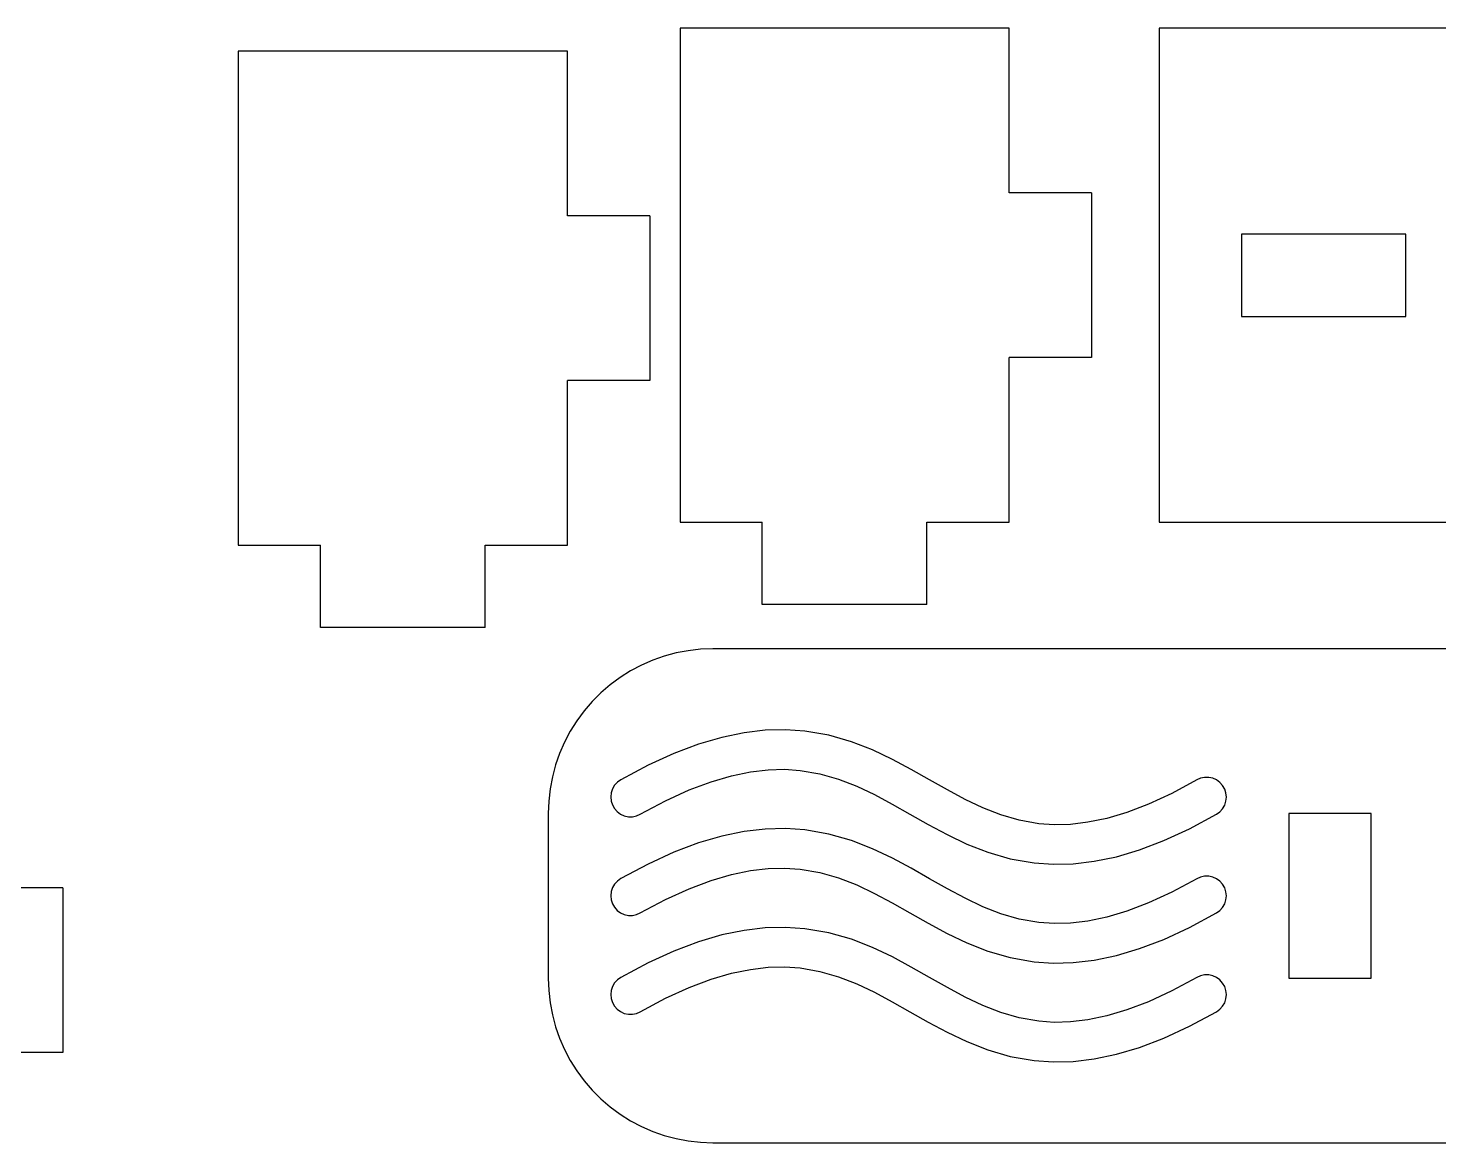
# Model space of a CAD drawing. Header units: millimetres. Extents: x -3928 to -434, y -548 to 1409.
# Drawn here: x -3569.3 to -3483.6, y 1213 to 1280.7 of the extents above; entities that cross this region are included whole.
import ezdxf

# ---------------------------------------------------------------- set-up
doc = ezdxf.new("R2010")
doc.units = ezdxf.units.MM
doc.header["$MEASUREMENT"] = 0
doc.layers.add('layer 1', color=7, linetype='Continuous')

msp = doc.modelspace()

# ---------------------------------------------------------------- linework, layer by layer
at = {"layer": 'layer 1', "color": 1, "lineweight": 25}
for points in [[(-3529.6998, 1280.6547), (-3529.6998, 1280.6547), (-3529.6998, 1250.6548), (-3529.6998, 1250.6548)], [(-3509.6998, 1280.6547), (-3509.6998, 1280.6547), (-3529.6998, 1280.6547), (-3529.6998, 1280.6547)], [(-3509.6998, 1270.6549), (-3509.6998, 1270.6549), (-3509.6998, 1280.6547), (-3509.6998, 1280.6547)], [(-3500.597, 1280.6535), (-3500.597, 1280.6535), (-3500.597, 1250.6536), (-3500.597, 1250.6536)], [(-3440.5969, 1280.6535), (-3440.5969, 1280.6535), (-3500.597, 1280.6535), (-3500.597, 1280.6535)], [(-3556.5378, 1279.2567), (-3556.5378, 1279.2567), (-3556.5378, 1249.2569), (-3556.5378, 1249.2569)], [(-3536.5378, 1279.2567), (-3536.5378, 1279.2567), (-3556.5378, 1279.2567), (-3556.5378, 1279.2567)], [(-3536.5378, 1269.2569), (-3536.5378, 1269.2569), (-3536.5378, 1279.2567), (-3536.5378, 1279.2567)], [(-3504.6998, 1270.6549), (-3504.6998, 1270.6549), (-3509.6998, 1270.6549), (-3509.6998, 1270.6549)], [(-3504.6998, 1270.6549), (-3504.6998, 1270.6549), (-3504.6998, 1260.6547), (-3504.6998, 1260.6547)], [(-3531.5378, 1269.2569), (-3531.5378, 1269.2569), (-3536.5378, 1269.2569), (-3536.5378, 1269.2569)], [(-3531.5378, 1269.2569), (-3531.5378, 1269.2569), (-3531.5378, 1259.2567), (-3531.5378, 1259.2567)], [(-3485.5969, 1268.1535), (-3485.5969, 1268.1535), (-3495.5971, 1268.1535), (-3495.5971, 1268.1535)], [(-3495.5971, 1268.1535), (-3495.5971, 1268.1535), (-3495.5971, 1263.1536), (-3495.5971, 1263.1536)], [(-3485.5969, 1263.1536), (-3485.5969, 1263.1536), (-3485.5969, 1268.1535), (-3485.5969, 1268.1535)], [(-3495.5971, 1263.1536), (-3495.5971, 1263.1536), (-3485.5969, 1263.1536), (-3485.5969, 1263.1536)], [(-3504.6998, 1260.6547), (-3504.6998, 1260.6547), (-3509.6998, 1260.6547), (-3509.6998, 1260.6547)], [(-3509.6998, 1250.6548), (-3509.6998, 1250.6548), (-3509.6998, 1260.6547), (-3509.6998, 1260.6547)], [(-3531.5378, 1259.2567), (-3531.5378, 1259.2567), (-3536.5378, 1259.2567), (-3536.5378, 1259.2567)], [(-3536.5378, 1249.2569), (-3536.5378, 1249.2569), (-3536.5378, 1259.2567), (-3536.5378, 1259.2567)], [(-3529.6998, 1250.6548), (-3529.6998, 1250.6548), (-3524.6999, 1250.6548), (-3524.6999, 1250.6548)], [(-3524.6999, 1245.6546), (-3524.6999, 1245.6546), (-3524.6999, 1250.6548), (-3524.6999, 1250.6548)], [(-3514.6997, 1250.6548), (-3514.6997, 1250.6548), (-3509.6998, 1250.6548), (-3509.6998, 1250.6548)], [(-3514.6997, 1245.6546), (-3514.6997, 1245.6546), (-3514.6997, 1250.6548), (-3514.6997, 1250.6548)], [(-3500.597, 1250.6536), (-3500.597, 1250.6536), (-3440.5969, 1250.6536), (-3440.5969, 1250.6536)], [(-3556.5378, 1249.2569), (-3556.5378, 1249.2569), (-3551.5379, 1249.2569), (-3551.5379, 1249.2569)], [(-3551.5379, 1244.2566), (-3551.5379, 1244.2566), (-3551.5379, 1249.2569), (-3551.5379, 1249.2569)], [(-3541.5377, 1249.2569), (-3541.5377, 1249.2569), (-3536.5378, 1249.2569), (-3536.5378, 1249.2569)], [(-3541.5377, 1244.2566), (-3541.5377, 1244.2566), (-3541.5377, 1249.2569), (-3541.5377, 1249.2569)], [(-3514.6997, 1245.6546), (-3514.6997, 1245.6546), (-3524.6999, 1245.6546), (-3524.6999, 1245.6546)], [(-3541.5377, 1244.2566), (-3541.5377, 1244.2566), (-3551.5379, 1244.2566), (-3551.5379, 1244.2566)], [(-3467.7058, 1242.9578), (-3467.7058, 1242.9578), (-3527.7059, 1242.9578), (-3527.7059, 1242.9578)], [(-3537.7057, 1232.9576), (-3537.7057, 1232.9576), (-3537.7057, 1222.9578), (-3537.7057, 1222.9578)], [(-3487.7058, 1232.9576), (-3487.7058, 1232.9576), (-3492.7058, 1232.9576), (-3492.7058, 1232.9576)], [(-3492.7058, 1232.9576), (-3492.7058, 1232.9576), (-3492.7058, 1222.9578), (-3492.7058, 1222.9578)], [(-3487.7058, 1222.9578), (-3487.7058, 1222.9578), (-3487.7058, 1232.9576), (-3487.7058, 1232.9576)], [(-3567.1955, 1228.4434), (-3567.1955, 1228.4434), (-3572.1954, 1228.4434), (-3572.1954, 1228.4434)], [(-3567.1955, 1228.4434), (-3567.1955, 1228.4434), (-3567.1955, 1218.4436), (-3567.1955, 1218.4436)], [(-3492.7058, 1222.9578), (-3492.7058, 1222.9578), (-3487.7058, 1222.9578), (-3487.7058, 1222.9578)], [(-3567.1955, 1218.4436), (-3567.1955, 1218.4436), (-3572.1954, 1218.4436), (-3572.1954, 1218.4436)], [(-3527.7059, 1212.9579), (-3527.7059, 1212.9579), (-3467.7058, 1212.9579), (-3467.7058, 1212.9579)]]:
    msp.add_open_spline(points, degree=3, dxfattribs=at)
for points, knots in [([(-3527.7059, 1242.9578), (-3527.7059, 1242.9578), (-3528.4531, 1242.9299), (-3528.4531, 1242.9299), (-3528.4531, 1242.9299), (-3528.4531, 1242.9299), (-3529.196, 1242.846), (-3529.196, 1242.846), (-3529.196, 1242.846), (-3529.196, 1242.846), (-3529.9309, 1242.707), (-3529.9309, 1242.707), (-3529.9309, 1242.707), (-3529.9309, 1242.707), (-3530.6534, 1242.5137), (-3530.6534, 1242.5137), (-3530.6534, 1242.5137), (-3530.6534, 1242.5137), (-3531.3593, 1242.2664), (-3531.3593, 1242.2664), (-3531.3593, 1242.2664), (-3531.3593, 1242.2664), (-3532.0447, 1241.9676), (-3532.0447, 1241.9676), (-3532.0447, 1241.9676), (-3532.0447, 1241.9676), (-3532.7058, 1241.618), (-3532.7058, 1241.618), (-3532.7058, 1241.618), (-3532.7058, 1241.618), (-3533.3391, 1241.22), (-3533.3391, 1241.22), (-3533.3391, 1241.22), (-3533.3391, 1241.22), (-3533.9405, 1240.7762), (-3533.9405, 1240.7762), (-3533.9405, 1240.7762), (-3533.9405, 1240.7762), (-3534.5075, 1240.2883), (-3534.5075, 1240.2883), (-3534.5075, 1240.2883), (-3534.5075, 1240.2883), (-3535.0363, 1239.7595), (-3535.0363, 1239.7595), (-3535.0363, 1239.7595), (-3535.0363, 1239.7595), (-3535.5242, 1239.1926), (-3535.5242, 1239.1926), (-3535.5242, 1239.1926), (-3535.5242, 1239.1926), (-3535.9683, 1238.5911), (-3535.9683, 1238.5911), (-3535.9683, 1238.5911), (-3535.9683, 1238.5911), (-3536.3659, 1237.9579), (-3536.3659, 1237.9579), (-3536.3659, 1237.9579), (-3536.3659, 1237.9579), (-3536.7155, 1237.2968), (-3536.7155, 1237.2968), (-3536.7155, 1237.2968), (-3536.7155, 1237.2968), (-3537.0146, 1236.6113), (-3537.0146, 1236.6113), (-3537.0146, 1236.6113), (-3537.0146, 1236.6113), (-3537.2616, 1235.9054), (-3537.2616, 1235.9054), (-3537.2616, 1235.9054), (-3537.2616, 1235.9054), (-3537.4549, 1235.1829), (-3537.4549, 1235.1829), (-3537.4549, 1235.1829), (-3537.4549, 1235.1829), (-3537.5939, 1234.4481), (-3537.5939, 1234.4481), (-3537.5939, 1234.4481), (-3537.5939, 1234.4481), (-3537.6779, 1233.7052), (-3537.6779, 1233.7052), (-3537.6779, 1233.7052), (-3537.6779, 1233.7052), (-3537.7057, 1232.9576), (-3537.7057, 1232.9576)], [0, 0, 0, 0, 0.0454545, 0.0454545, 0.0454545, 0.0454545, 0.0909091, 0.0909091, 0.0909091, 0.0909091, 0.1363636, 0.1363636, 0.1363636, 0.1363636, 0.1818182, 0.1818182, 0.1818182, 0.1818182, 0.2272727, 0.2272727, 0.2272727, 0.2272727, 0.2727273, 0.2727273, 0.2727273, 0.2727273, 0.3181818, 0.3181818, 0.3181818, 0.3181818, 0.3636364, 0.3636364, 0.3636364, 0.3636364, 0.4090909, 0.4090909, 0.4090909, 0.4090909, 0.4545455, 0.4545455, 0.4545455, 0.4545455, 0.5, 0.5, 0.5, 0.5, 0.5454545, 0.5454545, 0.5454545, 0.5454545, 0.5909091, 0.5909091, 0.5909091, 0.5909091, 0.6363636, 0.6363636, 0.6363636, 0.6363636, 0.6818182, 0.6818182, 0.6818182, 0.6818182, 0.7272727, 0.7272727, 0.7272727, 0.7272727, 0.7727273, 0.7727273, 0.7727273, 0.7727273, 0.8181818, 0.8181818, 0.8181818, 0.8181818, 0.8636364, 0.8636364, 0.8636364, 0.8636364, 0.9090909, 0.9090909, 0.9090909, 0.9090909, 1, 1, 1, 1]), ([(-3498.3036, 1234.9981), (-3498.3036, 1234.9981), (-3499.8245, 1234.1793), (-3499.8245, 1234.1793), (-3499.8245, 1234.1793), (-3499.8245, 1234.1793), (-3501.2402, 1233.5252), (-3501.2402, 1233.5252), (-3501.2402, 1233.5252), (-3501.2402, 1233.5252), (-3502.556, 1233.0232), (-3502.556, 1233.0232), (-3502.556, 1233.0232), (-3502.556, 1233.0232), (-3503.7787, 1232.6602), (-3503.7787, 1232.6602), (-3503.7787, 1232.6602), (-3503.7787, 1232.6602), (-3504.9154, 1232.4232), (-3504.9154, 1232.4232), (-3504.9154, 1232.4232), (-3504.9154, 1232.4232), (-3505.9755, 1232.2983), (-3505.9755, 1232.2983), (-3505.9755, 1232.2983), (-3505.9755, 1232.2983), (-3506.9682, 1232.2736), (-3506.9682, 1232.2736), (-3506.9682, 1232.2736), (-3506.9682, 1232.2736), (-3507.9052, 1232.3374), (-3507.9052, 1232.3374), (-3507.9052, 1232.3374), (-3507.9052, 1232.3374), (-3509.0873, 1232.5438), (-3509.0873, 1232.5438), (-3509.0873, 1232.5438), (-3509.0873, 1232.5438), (-3510.2141, 1232.8701), (-3510.2141, 1232.8701), (-3510.2141, 1232.8701), (-3510.2141, 1232.8701), (-3511.3067, 1233.2991), (-3511.3067, 1233.2991), (-3511.3067, 1233.2991), (-3511.3067, 1233.2991), (-3512.3819, 1233.8117), (-3512.3819, 1233.8117), (-3512.3819, 1233.8117), (-3512.3819, 1233.8117), (-3513.4544, 1234.3864), (-3513.4544, 1234.3864), (-3513.4544, 1234.3864), (-3513.4544, 1234.3864), (-3514.5381, 1234.9998), (-3514.5381, 1234.9998), (-3514.5381, 1234.9998), (-3514.5381, 1234.9998), (-3515.6476, 1235.6281), (-3515.6476, 1235.6281), (-3515.6476, 1235.6281), (-3515.6476, 1235.6281), (-3516.7991, 1236.243), (-3516.7991, 1236.243), (-3516.7991, 1236.243), (-3516.7991, 1236.243), (-3518.008, 1236.8156), (-3518.008, 1236.8156), (-3518.008, 1236.8156), (-3518.008, 1236.8156), (-3519.2904, 1237.3155), (-3519.2904, 1237.3155), (-3519.2904, 1237.3155), (-3519.2904, 1237.3155), (-3520.6595, 1237.7092), (-3520.6595, 1237.7092), (-3520.6595, 1237.7092), (-3520.6595, 1237.7092), (-3522.1253, 1237.9625), (-3522.1253, 1237.9625), (-3522.1253, 1237.9625), (-3522.1253, 1237.9625), (-3523.2916, 1238.0411), (-3523.2916, 1238.0411), (-3523.2916, 1238.0411), (-3523.2916, 1238.0411), (-3524.5171, 1238.0112), (-3524.5171, 1238.0112), (-3524.5171, 1238.0112), (-3524.5171, 1238.0112), (-3525.8037, 1237.8616), (-3525.8037, 1237.8616), (-3525.8037, 1237.8616), (-3525.8037, 1237.8616), (-3527.1549, 1237.5829), (-3527.1549, 1237.5829), (-3527.1549, 1237.5829), (-3527.1549, 1237.5829), (-3528.5737, 1237.1663), (-3528.5737, 1237.1663), (-3528.5737, 1237.1663), (-3528.5737, 1237.1663), (-3530.0663, 1236.6032), (-3530.0663, 1236.6032), (-3530.0663, 1236.6032), (-3530.0663, 1236.6032), (-3531.639, 1235.8846), (-3531.639, 1235.8846), (-3531.639, 1235.8846), (-3531.639, 1235.8846), (-3533.2985, 1235.0013), (-3533.2985, 1235.0013)], [0, 0, 0, 0, 0.0344828, 0.0344828, 0.0344828, 0.0344828, 0.0689655, 0.0689655, 0.0689655, 0.0689655, 0.1034483, 0.1034483, 0.1034483, 0.1034483, 0.137931, 0.137931, 0.137931, 0.137931, 0.1724138, 0.1724138, 0.1724138, 0.1724138, 0.2068966, 0.2068966, 0.2068966, 0.2068966, 0.2413793, 0.2413793, 0.2413793, 0.2413793, 0.2758621, 0.2758621, 0.2758621, 0.2758621, 0.3103448, 0.3103448, 0.3103448, 0.3103448, 0.3448276, 0.3448276, 0.3448276, 0.3448276, 0.3793103, 0.3793103, 0.3793103, 0.3793103, 0.4137931, 0.4137931, 0.4137931, 0.4137931, 0.4482759, 0.4482759, 0.4482759, 0.4482759, 0.4827586, 0.4827586, 0.4827586, 0.4827586, 0.5172414, 0.5172414, 0.5172414, 0.5172414, 0.5517241, 0.5517241, 0.5517241, 0.5517241, 0.5862069, 0.5862069, 0.5862069, 0.5862069, 0.6206897, 0.6206897, 0.6206897, 0.6206897, 0.6551724, 0.6551724, 0.6551724, 0.6551724, 0.6896552, 0.6896552, 0.6896552, 0.6896552, 0.7241379, 0.7241379, 0.7241379, 0.7241379, 0.7586207, 0.7586207, 0.7586207, 0.7586207, 0.7931034, 0.7931034, 0.7931034, 0.7931034, 0.8275862, 0.8275862, 0.8275862, 0.8275862, 0.862069, 0.862069, 0.862069, 0.862069, 0.8965517, 0.8965517, 0.8965517, 0.8965517, 0.9310345, 0.9310345, 0.9310345, 0.9310345, 1, 1, 1, 1]), ([(-3533.2985, 1235.0013), (-3533.2985, 1235.0013), (-3533.5027, 1234.8549), (-3533.5027, 1234.8549), (-3533.5027, 1234.8549), (-3533.5027, 1234.8549), (-3533.6717, 1234.6696), (-3533.6717, 1234.6696), (-3533.6717, 1234.6696), (-3533.6717, 1234.6696), (-3533.7987, 1234.4534), (-3533.7987, 1234.4534), (-3533.7987, 1234.4534), (-3533.7987, 1234.4534), (-3533.8777, 1234.2153), (-3533.8777, 1234.2153), (-3533.8777, 1234.2153), (-3533.8777, 1234.2153), (-3533.9056, 1233.9659), (-3533.9056, 1233.9659), (-3533.9056, 1233.9659), (-3533.9056, 1233.9659), (-3533.8813, 1233.7164), (-3533.8813, 1233.7164), (-3533.8813, 1233.7164), (-3533.8813, 1233.7164), (-3533.8054, 1233.4773), (-3533.8054, 1233.4773), (-3533.8054, 1233.4773), (-3533.8054, 1233.4773), (-3533.6812, 1233.2592), (-3533.6812, 1233.2592), (-3533.6812, 1233.2592), (-3533.6812, 1233.2592), (-3533.5147, 1233.0716), (-3533.5147, 1233.0716), (-3533.5147, 1233.0716), (-3533.5147, 1233.0716), (-3533.3129, 1232.9227), (-3533.3129, 1232.9227), (-3533.3129, 1232.9227), (-3533.3129, 1232.9227), (-3533.0843, 1232.819), (-3533.0843, 1232.819), (-3533.0843, 1232.819), (-3533.0843, 1232.819), (-3532.8392, 1232.7654), (-3532.8392, 1232.7654), (-3532.8392, 1232.7654), (-3532.8392, 1232.7654), (-3532.5883, 1232.7636), (-3532.5883, 1232.7636), (-3532.5883, 1232.7636), (-3532.5883, 1232.7636), (-3532.3428, 1232.814), (-3532.3428, 1232.814), (-3532.3428, 1232.814), (-3532.3428, 1232.814), (-3532.1128, 1232.9146), (-3532.1128, 1232.9146)], [0, 0, 0, 0, 0.0625, 0.0625, 0.0625, 0.0625, 0.125, 0.125, 0.125, 0.125, 0.1875, 0.1875, 0.1875, 0.1875, 0.25, 0.25, 0.25, 0.25, 0.3125, 0.3125, 0.3125, 0.3125, 0.375, 0.375, 0.375, 0.375, 0.4375, 0.4375, 0.4375, 0.4375, 0.5, 0.5, 0.5, 0.5, 0.5625, 0.5625, 0.5625, 0.5625, 0.625, 0.625, 0.625, 0.625, 0.6875, 0.6875, 0.6875, 0.6875, 0.75, 0.75, 0.75, 0.75, 0.8125, 0.8125, 0.8125, 0.8125, 0.875, 0.875, 0.875, 0.875, 1, 1, 1, 1]), ([(-3532.1128, 1232.9146), (-3532.1128, 1232.9146), (-3530.5743, 1233.7337), (-3530.5743, 1233.7337), (-3530.5743, 1233.7337), (-3530.5743, 1233.7337), (-3529.1417, 1234.3885), (-3529.1417, 1234.3885), (-3529.1417, 1234.3885), (-3529.1417, 1234.3885), (-3527.81, 1234.8912), (-3527.81, 1234.8912), (-3527.81, 1234.8912), (-3527.81, 1234.8912), (-3526.5724, 1235.2546), (-3526.5724, 1235.2546), (-3526.5724, 1235.2546), (-3526.5724, 1235.2546), (-3525.4217, 1235.4923), (-3525.4217, 1235.4923), (-3525.4217, 1235.4923), (-3525.4217, 1235.4923), (-3524.3489, 1235.6172), (-3524.3489, 1235.6172), (-3524.3489, 1235.6172), (-3524.3489, 1235.6172), (-3523.3442, 1235.6419), (-3523.3442, 1235.6419), (-3523.3442, 1235.6419), (-3523.3442, 1235.6419), (-3522.3966, 1235.5781), (-3522.3966, 1235.5781), (-3522.3966, 1235.5781), (-3522.3966, 1235.5781), (-3521.2028, 1235.3713), (-3521.2028, 1235.3713), (-3521.2028, 1235.3713), (-3521.2028, 1235.3713), (-3520.0665, 1235.0447), (-3520.0665, 1235.0447), (-3520.0665, 1235.0447), (-3520.0665, 1235.0447), (-3518.9669, 1234.6157), (-3518.9669, 1234.6157), (-3518.9669, 1234.6157), (-3518.9669, 1234.6157), (-3517.8874, 1234.1031), (-3517.8874, 1234.1031), (-3517.8874, 1234.1031), (-3517.8874, 1234.1031), (-3516.8128, 1233.5288), (-3516.8128, 1233.5288), (-3516.8128, 1233.5288), (-3516.8128, 1233.5288), (-3515.7287, 1232.916), (-3515.7287, 1232.916), (-3515.7287, 1232.916), (-3515.7287, 1232.916), (-3514.621, 1232.288), (-3514.621, 1232.288), (-3514.621, 1232.288), (-3514.621, 1232.288), (-3513.4734, 1231.6732), (-3513.4734, 1231.6732), (-3513.4734, 1231.6732), (-3513.4734, 1231.6732), (-3512.2698, 1231.1009), (-3512.2698, 1231.1009), (-3512.2698, 1231.1009), (-3512.2698, 1231.1009), (-3510.9948, 1230.6007), (-3510.9948, 1230.6007), (-3510.9948, 1230.6007), (-3510.9948, 1230.6007), (-3509.6345, 1230.207), (-3509.6345, 1230.207), (-3509.6345, 1230.207), (-3509.6345, 1230.207), (-3508.1789, 1229.953), (-3508.1789, 1229.953), (-3508.1789, 1229.953), (-3508.1789, 1229.953), (-3507.0215, 1229.8743), (-3507.0215, 1229.8743), (-3507.0215, 1229.8743), (-3507.0215, 1229.8743), (-3505.8055, 1229.9043), (-3505.8055, 1229.9043), (-3505.8055, 1229.9043), (-3505.8055, 1229.9043), (-3504.5295, 1230.0543), (-3504.5295, 1230.0543), (-3504.5295, 1230.0543), (-3504.5295, 1230.0543), (-3503.1907, 1230.3333), (-3503.1907, 1230.3333), (-3503.1907, 1230.3333), (-3503.1907, 1230.3333), (-3501.7848, 1230.7506), (-3501.7848, 1230.7506), (-3501.7848, 1230.7506), (-3501.7848, 1230.7506), (-3500.3071, 1231.314), (-3500.3071, 1231.314), (-3500.3071, 1231.314), (-3500.3071, 1231.314), (-3498.7502, 1232.0333), (-3498.7502, 1232.0333), (-3498.7502, 1232.0333), (-3498.7502, 1232.0333), (-3497.1081, 1232.9174), (-3497.1081, 1232.9174)], [0, 0, 0, 0, 0.0344828, 0.0344828, 0.0344828, 0.0344828, 0.0689655, 0.0689655, 0.0689655, 0.0689655, 0.1034483, 0.1034483, 0.1034483, 0.1034483, 0.137931, 0.137931, 0.137931, 0.137931, 0.1724138, 0.1724138, 0.1724138, 0.1724138, 0.2068966, 0.2068966, 0.2068966, 0.2068966, 0.2413793, 0.2413793, 0.2413793, 0.2413793, 0.2758621, 0.2758621, 0.2758621, 0.2758621, 0.3103448, 0.3103448, 0.3103448, 0.3103448, 0.3448276, 0.3448276, 0.3448276, 0.3448276, 0.3793103, 0.3793103, 0.3793103, 0.3793103, 0.4137931, 0.4137931, 0.4137931, 0.4137931, 0.4482759, 0.4482759, 0.4482759, 0.4482759, 0.4827586, 0.4827586, 0.4827586, 0.4827586, 0.5172414, 0.5172414, 0.5172414, 0.5172414, 0.5517241, 0.5517241, 0.5517241, 0.5517241, 0.5862069, 0.5862069, 0.5862069, 0.5862069, 0.6206897, 0.6206897, 0.6206897, 0.6206897, 0.6551724, 0.6551724, 0.6551724, 0.6551724, 0.6896552, 0.6896552, 0.6896552, 0.6896552, 0.7241379, 0.7241379, 0.7241379, 0.7241379, 0.7586207, 0.7586207, 0.7586207, 0.7586207, 0.7931034, 0.7931034, 0.7931034, 0.7931034, 0.8275862, 0.8275862, 0.8275862, 0.8275862, 0.862069, 0.862069, 0.862069, 0.862069, 0.8965517, 0.8965517, 0.8965517, 0.8965517, 0.9310345, 0.9310345, 0.9310345, 0.9310345, 1, 1, 1, 1]), ([(-3497.1081, 1232.9174), (-3497.1081, 1232.9174), (-3496.9045, 1233.0645), (-3496.9045, 1233.0645), (-3496.9045, 1233.0645), (-3496.9045, 1233.0645), (-3496.7362, 1233.2504), (-3496.7362, 1233.2504), (-3496.7362, 1233.2504), (-3496.7362, 1233.2504), (-3496.6107, 1233.4674), (-3496.6107, 1233.4674), (-3496.6107, 1233.4674), (-3496.6107, 1233.4674), (-3496.5323, 1233.7059), (-3496.5323, 1233.7059), (-3496.5323, 1233.7059), (-3496.5323, 1233.7059), (-3496.5059, 1233.9553), (-3496.5059, 1233.9553), (-3496.5059, 1233.9553), (-3496.5059, 1233.9553), (-3496.5316, 1234.2047), (-3496.5316, 1234.2047), (-3496.5316, 1234.2047), (-3496.5316, 1234.2047), (-3496.6085, 1234.4435), (-3496.6085, 1234.4435), (-3496.6085, 1234.4435), (-3496.6085, 1234.4435), (-3496.7334, 1234.6612), (-3496.7334, 1234.6612), (-3496.7334, 1234.6612), (-3496.7334, 1234.6612), (-3496.901, 1234.8478), (-3496.901, 1234.8478), (-3496.901, 1234.8478), (-3496.901, 1234.8478), (-3497.1035, 1234.996), (-3497.1035, 1234.996), (-3497.1035, 1234.996), (-3497.1035, 1234.996), (-3497.3324, 1235.0983), (-3497.3324, 1235.0983), (-3497.3324, 1235.0983), (-3497.3324, 1235.0983), (-3497.578, 1235.1508), (-3497.578, 1235.1508), (-3497.578, 1235.1508), (-3497.578, 1235.1508), (-3497.8288, 1235.1515), (-3497.8288, 1235.1515), (-3497.8288, 1235.1515), (-3497.8288, 1235.1515), (-3498.0743, 1235.0997), (-3498.0743, 1235.0997), (-3498.0743, 1235.0997), (-3498.0743, 1235.0997), (-3498.3036, 1234.9981), (-3498.3036, 1234.9981)], [0, 0, 0, 0, 0.0625, 0.0625, 0.0625, 0.0625, 0.125, 0.125, 0.125, 0.125, 0.1875, 0.1875, 0.1875, 0.1875, 0.25, 0.25, 0.25, 0.25, 0.3125, 0.3125, 0.3125, 0.3125, 0.375, 0.375, 0.375, 0.375, 0.4375, 0.4375, 0.4375, 0.4375, 0.5, 0.5, 0.5, 0.5, 0.5625, 0.5625, 0.5625, 0.5625, 0.625, 0.625, 0.625, 0.625, 0.6875, 0.6875, 0.6875, 0.6875, 0.75, 0.75, 0.75, 0.75, 0.8125, 0.8125, 0.8125, 0.8125, 0.875, 0.875, 0.875, 0.875, 1, 1, 1, 1]), ([(-3498.3036, 1228.9984), (-3498.3036, 1228.9984), (-3499.8245, 1228.1796), (-3499.8245, 1228.1796), (-3499.8245, 1228.1796), (-3499.8245, 1228.1796), (-3501.2402, 1227.5252), (-3501.2402, 1227.5252), (-3501.2402, 1227.5252), (-3501.2402, 1227.5252), (-3502.556, 1227.0232), (-3502.556, 1227.0232), (-3502.556, 1227.0232), (-3502.556, 1227.0232), (-3503.7787, 1226.6602), (-3503.7787, 1226.6602), (-3503.7787, 1226.6602), (-3503.7787, 1226.6602), (-3504.9154, 1226.4231), (-3504.9154, 1226.4231), (-3504.9154, 1226.4231), (-3504.9154, 1226.4231), (-3505.9755, 1226.2982), (-3505.9755, 1226.2982), (-3505.9755, 1226.2982), (-3505.9755, 1226.2982), (-3506.9682, 1226.2735), (-3506.9682, 1226.2735), (-3506.9682, 1226.2735), (-3506.9682, 1226.2735), (-3507.9052, 1226.3374), (-3507.9052, 1226.3374), (-3507.9052, 1226.3374), (-3507.9052, 1226.3374), (-3509.0873, 1226.5438), (-3509.0873, 1226.5438), (-3509.0873, 1226.5438), (-3509.0873, 1226.5438), (-3510.2141, 1226.8704), (-3510.2141, 1226.8704), (-3510.2141, 1226.8704), (-3510.2141, 1226.8704), (-3511.3067, 1227.2991), (-3511.3067, 1227.2991), (-3511.3067, 1227.2991), (-3511.3067, 1227.2991), (-3512.3819, 1227.8116), (-3512.3819, 1227.8116), (-3512.3819, 1227.8116), (-3512.3819, 1227.8116), (-3513.4544, 1228.3863), (-3513.4544, 1228.3863), (-3513.4544, 1228.3863), (-3513.4544, 1228.3863), (-3514.5381, 1228.9998), (-3514.5381, 1228.9998), (-3514.5381, 1228.9998), (-3514.5381, 1228.9998), (-3515.6476, 1229.6281), (-3515.6476, 1229.6281), (-3515.6476, 1229.6281), (-3515.6476, 1229.6281), (-3516.7991, 1230.243), (-3516.7991, 1230.243), (-3516.7991, 1230.243), (-3516.7991, 1230.243), (-3518.008, 1230.8156), (-3518.008, 1230.8156), (-3518.008, 1230.8156), (-3518.008, 1230.8156), (-3519.2904, 1231.3154), (-3519.2904, 1231.3154), (-3519.2904, 1231.3154), (-3519.2904, 1231.3154), (-3520.6595, 1231.7091), (-3520.6595, 1231.7091), (-3520.6595, 1231.7091), (-3520.6595, 1231.7091), (-3522.1253, 1231.9628), (-3522.1253, 1231.9628), (-3522.1253, 1231.9628), (-3522.1253, 1231.9628), (-3523.2916, 1232.0415), (-3523.2916, 1232.0415), (-3523.2916, 1232.0415), (-3523.2916, 1232.0415), (-3524.5171, 1232.0111), (-3524.5171, 1232.0111), (-3524.5171, 1232.0111), (-3524.5171, 1232.0111), (-3525.8037, 1231.8615), (-3525.8037, 1231.8615), (-3525.8037, 1231.8615), (-3525.8037, 1231.8615), (-3527.1549, 1231.5828), (-3527.1549, 1231.5828), (-3527.1549, 1231.5828), (-3527.1549, 1231.5828), (-3528.5737, 1231.1662), (-3528.5737, 1231.1662), (-3528.5737, 1231.1662), (-3528.5737, 1231.1662), (-3530.0663, 1230.6032), (-3530.0663, 1230.6032), (-3530.0663, 1230.6032), (-3530.0663, 1230.6032), (-3531.639, 1229.8846), (-3531.639, 1229.8846), (-3531.639, 1229.8846), (-3531.639, 1229.8846), (-3533.2985, 1229.0012), (-3533.2985, 1229.0012)], [0, 0, 0, 0, 0.0344828, 0.0344828, 0.0344828, 0.0344828, 0.0689655, 0.0689655, 0.0689655, 0.0689655, 0.1034483, 0.1034483, 0.1034483, 0.1034483, 0.137931, 0.137931, 0.137931, 0.137931, 0.1724138, 0.1724138, 0.1724138, 0.1724138, 0.2068966, 0.2068966, 0.2068966, 0.2068966, 0.2413793, 0.2413793, 0.2413793, 0.2413793, 0.2758621, 0.2758621, 0.2758621, 0.2758621, 0.3103448, 0.3103448, 0.3103448, 0.3103448, 0.3448276, 0.3448276, 0.3448276, 0.3448276, 0.3793103, 0.3793103, 0.3793103, 0.3793103, 0.4137931, 0.4137931, 0.4137931, 0.4137931, 0.4482759, 0.4482759, 0.4482759, 0.4482759, 0.4827586, 0.4827586, 0.4827586, 0.4827586, 0.5172414, 0.5172414, 0.5172414, 0.5172414, 0.5517241, 0.5517241, 0.5517241, 0.5517241, 0.5862069, 0.5862069, 0.5862069, 0.5862069, 0.6206897, 0.6206897, 0.6206897, 0.6206897, 0.6551724, 0.6551724, 0.6551724, 0.6551724, 0.6896552, 0.6896552, 0.6896552, 0.6896552, 0.7241379, 0.7241379, 0.7241379, 0.7241379, 0.7586207, 0.7586207, 0.7586207, 0.7586207, 0.7931034, 0.7931034, 0.7931034, 0.7931034, 0.8275862, 0.8275862, 0.8275862, 0.8275862, 0.862069, 0.862069, 0.862069, 0.862069, 0.8965517, 0.8965517, 0.8965517, 0.8965517, 0.9310345, 0.9310345, 0.9310345, 0.9310345, 1, 1, 1, 1]), ([(-3533.2985, 1229.0012), (-3533.2985, 1229.0012), (-3533.5027, 1228.8552), (-3533.5027, 1228.8552), (-3533.5027, 1228.8552), (-3533.5027, 1228.8552), (-3533.6717, 1228.6696), (-3533.6717, 1228.6696), (-3533.6717, 1228.6696), (-3533.6717, 1228.6696), (-3533.7987, 1228.4534), (-3533.7987, 1228.4534), (-3533.7987, 1228.4534), (-3533.7987, 1228.4534), (-3533.8777, 1228.2152), (-3533.8777, 1228.2152), (-3533.8777, 1228.2152), (-3533.8777, 1228.2152), (-3533.9056, 1227.9658), (-3533.9056, 1227.9658), (-3533.9056, 1227.9658), (-3533.9056, 1227.9658), (-3533.8813, 1227.7164), (-3533.8813, 1227.7164), (-3533.8813, 1227.7164), (-3533.8813, 1227.7164), (-3533.8054, 1227.4772), (-3533.8054, 1227.4772), (-3533.8054, 1227.4772), (-3533.8054, 1227.4772), (-3533.6812, 1227.2592), (-3533.6812, 1227.2592), (-3533.6812, 1227.2592), (-3533.6812, 1227.2592), (-3533.5147, 1227.0715), (-3533.5147, 1227.0715), (-3533.5147, 1227.0715), (-3533.5147, 1227.0715), (-3533.3129, 1226.9226), (-3533.3129, 1226.9226), (-3533.3129, 1226.9226), (-3533.3129, 1226.9226), (-3533.0843, 1226.8189), (-3533.0843, 1226.8189), (-3533.0843, 1226.8189), (-3533.0843, 1226.8189), (-3532.8392, 1226.7653), (-3532.8392, 1226.7653), (-3532.8392, 1226.7653), (-3532.8392, 1226.7653), (-3532.5883, 1226.7635), (-3532.5883, 1226.7635), (-3532.5883, 1226.7635), (-3532.5883, 1226.7635), (-3532.3428, 1226.814), (-3532.3428, 1226.814), (-3532.3428, 1226.814), (-3532.3428, 1226.814), (-3532.1128, 1226.9145), (-3532.1128, 1226.9145)], [0, 0, 0, 0, 0.0625, 0.0625, 0.0625, 0.0625, 0.125, 0.125, 0.125, 0.125, 0.1875, 0.1875, 0.1875, 0.1875, 0.25, 0.25, 0.25, 0.25, 0.3125, 0.3125, 0.3125, 0.3125, 0.375, 0.375, 0.375, 0.375, 0.4375, 0.4375, 0.4375, 0.4375, 0.5, 0.5, 0.5, 0.5, 0.5625, 0.5625, 0.5625, 0.5625, 0.625, 0.625, 0.625, 0.625, 0.6875, 0.6875, 0.6875, 0.6875, 0.75, 0.75, 0.75, 0.75, 0.8125, 0.8125, 0.8125, 0.8125, 0.875, 0.875, 0.875, 0.875, 1, 1, 1, 1]), ([(-3532.1128, 1226.9145), (-3532.1128, 1226.9145), (-3530.5743, 1227.7337), (-3530.5743, 1227.7337), (-3530.5743, 1227.7337), (-3530.5743, 1227.7337), (-3529.1417, 1228.3884), (-3529.1417, 1228.3884), (-3529.1417, 1228.3884), (-3529.1417, 1228.3884), (-3527.81, 1228.8911), (-3527.81, 1228.8911), (-3527.81, 1228.8911), (-3527.81, 1228.8911), (-3526.5724, 1229.2545), (-3526.5724, 1229.2545), (-3526.5724, 1229.2545), (-3526.5724, 1229.2545), (-3525.4217, 1229.4923), (-3525.4217, 1229.4923), (-3525.4217, 1229.4923), (-3525.4217, 1229.4923), (-3524.3489, 1229.6172), (-3524.3489, 1229.6172), (-3524.3489, 1229.6172), (-3524.3489, 1229.6172), (-3523.3442, 1229.6422), (-3523.3442, 1229.6422), (-3523.3442, 1229.6422), (-3523.3442, 1229.6422), (-3522.3966, 1229.578), (-3522.3966, 1229.578), (-3522.3966, 1229.578), (-3522.3966, 1229.578), (-3521.2028, 1229.3713), (-3521.2028, 1229.3713), (-3521.2028, 1229.3713), (-3521.2028, 1229.3713), (-3520.0665, 1229.0446), (-3520.0665, 1229.0446), (-3520.0665, 1229.0446), (-3520.0665, 1229.0446), (-3518.9669, 1228.6156), (-3518.9669, 1228.6156), (-3518.9669, 1228.6156), (-3518.9669, 1228.6156), (-3517.8874, 1228.103), (-3517.8874, 1228.103), (-3517.8874, 1228.103), (-3517.8874, 1228.103), (-3516.8128, 1227.5287), (-3516.8128, 1227.5287), (-3516.8128, 1227.5287), (-3516.8128, 1227.5287), (-3515.7287, 1226.9159), (-3515.7287, 1226.9159), (-3515.7287, 1226.9159), (-3515.7287, 1226.9159), (-3514.621, 1226.288), (-3514.621, 1226.288), (-3514.621, 1226.288), (-3514.621, 1226.288), (-3513.4734, 1225.6731), (-3513.4734, 1225.6731), (-3513.4734, 1225.6731), (-3513.4734, 1225.6731), (-3512.2698, 1225.1009), (-3512.2698, 1225.1009), (-3512.2698, 1225.1009), (-3512.2698, 1225.1009), (-3510.9948, 1224.601), (-3510.9948, 1224.601), (-3510.9948, 1224.601), (-3510.9948, 1224.601), (-3509.6345, 1224.207), (-3509.6345, 1224.207), (-3509.6345, 1224.207), (-3509.6345, 1224.207), (-3508.1789, 1223.953), (-3508.1789, 1223.953), (-3508.1789, 1223.953), (-3508.1789, 1223.953), (-3507.0215, 1223.8743), (-3507.0215, 1223.8743), (-3507.0215, 1223.8743), (-3507.0215, 1223.8743), (-3505.8055, 1223.9043), (-3505.8055, 1223.9043), (-3505.8055, 1223.9043), (-3505.8055, 1223.9043), (-3504.5295, 1224.0542), (-3504.5295, 1224.0542), (-3504.5295, 1224.0542), (-3504.5295, 1224.0542), (-3503.1907, 1224.3336), (-3503.1907, 1224.3336), (-3503.1907, 1224.3336), (-3503.1907, 1224.3336), (-3501.7848, 1224.7506), (-3501.7848, 1224.7506), (-3501.7848, 1224.7506), (-3501.7848, 1224.7506), (-3500.3071, 1225.314), (-3500.3071, 1225.314), (-3500.3071, 1225.314), (-3500.3071, 1225.314), (-3498.7502, 1226.0333), (-3498.7502, 1226.0333), (-3498.7502, 1226.0333), (-3498.7502, 1226.0333), (-3497.1081, 1226.9174), (-3497.1081, 1226.9174)], [0, 0, 0, 0, 0.0344828, 0.0344828, 0.0344828, 0.0344828, 0.0689655, 0.0689655, 0.0689655, 0.0689655, 0.1034483, 0.1034483, 0.1034483, 0.1034483, 0.137931, 0.137931, 0.137931, 0.137931, 0.1724138, 0.1724138, 0.1724138, 0.1724138, 0.2068966, 0.2068966, 0.2068966, 0.2068966, 0.2413793, 0.2413793, 0.2413793, 0.2413793, 0.2758621, 0.2758621, 0.2758621, 0.2758621, 0.3103448, 0.3103448, 0.3103448, 0.3103448, 0.3448276, 0.3448276, 0.3448276, 0.3448276, 0.3793103, 0.3793103, 0.3793103, 0.3793103, 0.4137931, 0.4137931, 0.4137931, 0.4137931, 0.4482759, 0.4482759, 0.4482759, 0.4482759, 0.4827586, 0.4827586, 0.4827586, 0.4827586, 0.5172414, 0.5172414, 0.5172414, 0.5172414, 0.5517241, 0.5517241, 0.5517241, 0.5517241, 0.5862069, 0.5862069, 0.5862069, 0.5862069, 0.6206897, 0.6206897, 0.6206897, 0.6206897, 0.6551724, 0.6551724, 0.6551724, 0.6551724, 0.6896552, 0.6896552, 0.6896552, 0.6896552, 0.7241379, 0.7241379, 0.7241379, 0.7241379, 0.7586207, 0.7586207, 0.7586207, 0.7586207, 0.7931034, 0.7931034, 0.7931034, 0.7931034, 0.8275862, 0.8275862, 0.8275862, 0.8275862, 0.862069, 0.862069, 0.862069, 0.862069, 0.8965517, 0.8965517, 0.8965517, 0.8965517, 0.9310345, 0.9310345, 0.9310345, 0.9310345, 1, 1, 1, 1]), ([(-3497.1081, 1226.9174), (-3497.1081, 1226.9174), (-3496.9045, 1227.0645), (-3496.9045, 1227.0645), (-3496.9045, 1227.0645), (-3496.9045, 1227.0645), (-3496.7362, 1227.2504), (-3496.7362, 1227.2504), (-3496.7362, 1227.2504), (-3496.7362, 1227.2504), (-3496.6107, 1227.4673), (-3496.6107, 1227.4673), (-3496.6107, 1227.4673), (-3496.6107, 1227.4673), (-3496.5323, 1227.7058), (-3496.5323, 1227.7058), (-3496.5323, 1227.7058), (-3496.5323, 1227.7058), (-3496.5059, 1227.9552), (-3496.5059, 1227.9552), (-3496.5059, 1227.9552), (-3496.5059, 1227.9552), (-3496.5316, 1228.205), (-3496.5316, 1228.205), (-3496.5316, 1228.205), (-3496.5316, 1228.205), (-3496.6085, 1228.4435), (-3496.6085, 1228.4435), (-3496.6085, 1228.4435), (-3496.6085, 1228.4435), (-3496.7334, 1228.6611), (-3496.7334, 1228.6611), (-3496.7334, 1228.6611), (-3496.7334, 1228.6611), (-3496.901, 1228.8478), (-3496.901, 1228.8478), (-3496.901, 1228.8478), (-3496.901, 1228.8478), (-3497.1035, 1228.9959), (-3497.1035, 1228.9959), (-3497.1035, 1228.9959), (-3497.1035, 1228.9959), (-3497.3324, 1229.0982), (-3497.3324, 1229.0982), (-3497.3324, 1229.0982), (-3497.3324, 1229.0982), (-3497.578, 1229.1508), (-3497.578, 1229.1508), (-3497.578, 1229.1508), (-3497.578, 1229.1508), (-3497.8288, 1229.1515), (-3497.8288, 1229.1515), (-3497.8288, 1229.1515), (-3497.8288, 1229.1515), (-3498.0743, 1229.1), (-3498.0743, 1229.1), (-3498.0743, 1229.1), (-3498.0743, 1229.1), (-3498.3036, 1228.9984), (-3498.3036, 1228.9984)], [0, 0, 0, 0, 0.0625, 0.0625, 0.0625, 0.0625, 0.125, 0.125, 0.125, 0.125, 0.1875, 0.1875, 0.1875, 0.1875, 0.25, 0.25, 0.25, 0.25, 0.3125, 0.3125, 0.3125, 0.3125, 0.375, 0.375, 0.375, 0.375, 0.4375, 0.4375, 0.4375, 0.4375, 0.5, 0.5, 0.5, 0.5, 0.5625, 0.5625, 0.5625, 0.5625, 0.625, 0.625, 0.625, 0.625, 0.6875, 0.6875, 0.6875, 0.6875, 0.75, 0.75, 0.75, 0.75, 0.8125, 0.8125, 0.8125, 0.8125, 0.875, 0.875, 0.875, 0.875, 1, 1, 1, 1]), ([(-3498.3036, 1222.9983), (-3498.3036, 1222.9983), (-3499.8245, 1222.1796), (-3499.8245, 1222.1796), (-3499.8245, 1222.1796), (-3499.8245, 1222.1796), (-3501.2402, 1221.5251), (-3501.2402, 1221.5251), (-3501.2402, 1221.5251), (-3501.2402, 1221.5251), (-3502.556, 1221.0231), (-3502.556, 1221.0231), (-3502.556, 1221.0231), (-3502.556, 1221.0231), (-3503.7787, 1220.6601), (-3503.7787, 1220.6601), (-3503.7787, 1220.6601), (-3503.7787, 1220.6601), (-3504.9154, 1220.4231), (-3504.9154, 1220.4231), (-3504.9154, 1220.4231), (-3504.9154, 1220.4231), (-3505.9755, 1220.2982), (-3505.9755, 1220.2982), (-3505.9755, 1220.2982), (-3505.9755, 1220.2982), (-3506.9682, 1220.2735), (-3506.9682, 1220.2735), (-3506.9682, 1220.2735), (-3506.9682, 1220.2735), (-3507.9052, 1220.3373), (-3507.9052, 1220.3373), (-3507.9052, 1220.3373), (-3507.9052, 1220.3373), (-3509.0873, 1220.5437), (-3509.0873, 1220.5437), (-3509.0873, 1220.5437), (-3509.0873, 1220.5437), (-3510.2141, 1220.8704), (-3510.2141, 1220.8704), (-3510.2141, 1220.8704), (-3510.2141, 1220.8704), (-3511.3067, 1221.299), (-3511.3067, 1221.299), (-3511.3067, 1221.299), (-3511.3067, 1221.299), (-3512.3819, 1221.8116), (-3512.3819, 1221.8116), (-3512.3819, 1221.8116), (-3512.3819, 1221.8116), (-3513.4544, 1222.3863), (-3513.4544, 1222.3863), (-3513.4544, 1222.3863), (-3513.4544, 1222.3863), (-3514.5381, 1222.9998), (-3514.5381, 1222.9998), (-3514.5381, 1222.9998), (-3514.5381, 1222.9998), (-3515.6476, 1223.6281), (-3515.6476, 1223.6281), (-3515.6476, 1223.6281), (-3515.6476, 1223.6281), (-3516.7991, 1224.2429), (-3516.7991, 1224.2429), (-3516.7991, 1224.2429), (-3516.7991, 1224.2429), (-3518.008, 1224.8155), (-3518.008, 1224.8155), (-3518.008, 1224.8155), (-3518.008, 1224.8155), (-3519.2904, 1225.3154), (-3519.2904, 1225.3154), (-3519.2904, 1225.3154), (-3519.2904, 1225.3154), (-3520.6595, 1225.7091), (-3520.6595, 1225.7091), (-3520.6595, 1225.7091), (-3520.6595, 1225.7091), (-3522.1253, 1225.9627), (-3522.1253, 1225.9627), (-3522.1253, 1225.9627), (-3522.1253, 1225.9627), (-3523.2916, 1226.0414), (-3523.2916, 1226.0414), (-3523.2916, 1226.0414), (-3523.2916, 1226.0414), (-3524.5171, 1226.0114), (-3524.5171, 1226.0114), (-3524.5171, 1226.0114), (-3524.5171, 1226.0114), (-3525.8037, 1225.8615), (-3525.8037, 1225.8615), (-3525.8037, 1225.8615), (-3525.8037, 1225.8615), (-3527.1549, 1225.5828), (-3527.1549, 1225.5828), (-3527.1549, 1225.5828), (-3527.1549, 1225.5828), (-3528.5737, 1225.1662), (-3528.5737, 1225.1662), (-3528.5737, 1225.1662), (-3528.5737, 1225.1662), (-3530.0663, 1224.6031), (-3530.0663, 1224.6031), (-3530.0663, 1224.6031), (-3530.0663, 1224.6031), (-3531.639, 1223.8845), (-3531.639, 1223.8845), (-3531.639, 1223.8845), (-3531.639, 1223.8845), (-3533.2985, 1223.0012), (-3533.2985, 1223.0012)], [0, 0, 0, 0, 0.0344828, 0.0344828, 0.0344828, 0.0344828, 0.0689655, 0.0689655, 0.0689655, 0.0689655, 0.1034483, 0.1034483, 0.1034483, 0.1034483, 0.137931, 0.137931, 0.137931, 0.137931, 0.1724138, 0.1724138, 0.1724138, 0.1724138, 0.2068966, 0.2068966, 0.2068966, 0.2068966, 0.2413793, 0.2413793, 0.2413793, 0.2413793, 0.2758621, 0.2758621, 0.2758621, 0.2758621, 0.3103448, 0.3103448, 0.3103448, 0.3103448, 0.3448276, 0.3448276, 0.3448276, 0.3448276, 0.3793103, 0.3793103, 0.3793103, 0.3793103, 0.4137931, 0.4137931, 0.4137931, 0.4137931, 0.4482759, 0.4482759, 0.4482759, 0.4482759, 0.4827586, 0.4827586, 0.4827586, 0.4827586, 0.5172414, 0.5172414, 0.5172414, 0.5172414, 0.5517241, 0.5517241, 0.5517241, 0.5517241, 0.5862069, 0.5862069, 0.5862069, 0.5862069, 0.6206897, 0.6206897, 0.6206897, 0.6206897, 0.6551724, 0.6551724, 0.6551724, 0.6551724, 0.6896552, 0.6896552, 0.6896552, 0.6896552, 0.7241379, 0.7241379, 0.7241379, 0.7241379, 0.7586207, 0.7586207, 0.7586207, 0.7586207, 0.7931034, 0.7931034, 0.7931034, 0.7931034, 0.8275862, 0.8275862, 0.8275862, 0.8275862, 0.862069, 0.862069, 0.862069, 0.862069, 0.8965517, 0.8965517, 0.8965517, 0.8965517, 0.9310345, 0.9310345, 0.9310345, 0.9310345, 1, 1, 1, 1]), ([(-3537.7057, 1222.9578), (-3537.7057, 1222.9578), (-3537.6779, 1222.2106), (-3537.6779, 1222.2106), (-3537.6779, 1222.2106), (-3537.6779, 1222.2106), (-3537.5939, 1221.4673), (-3537.5939, 1221.4673), (-3537.5939, 1221.4673), (-3537.5939, 1221.4673), (-3537.4549, 1220.7325), (-3537.4549, 1220.7325), (-3537.4549, 1220.7325), (-3537.4549, 1220.7325), (-3537.2616, 1220.0103), (-3537.2616, 1220.0103), (-3537.2616, 1220.0103), (-3537.2616, 1220.0103), (-3537.0146, 1219.3044), (-3537.0146, 1219.3044), (-3537.0146, 1219.3044), (-3537.0146, 1219.3044), (-3536.7155, 1218.619), (-3536.7155, 1218.619), (-3536.7155, 1218.619), (-3536.7155, 1218.619), (-3536.3659, 1217.9579), (-3536.3659, 1217.9579), (-3536.3659, 1217.9579), (-3536.3659, 1217.9579), (-3535.9683, 1217.3246), (-3535.9683, 1217.3246), (-3535.9683, 1217.3246), (-3535.9683, 1217.3246), (-3535.5242, 1216.7228), (-3535.5242, 1216.7228), (-3535.5242, 1216.7228), (-3535.5242, 1216.7228), (-3535.0363, 1216.1562), (-3535.0363, 1216.1562), (-3535.0363, 1216.1562), (-3535.0363, 1216.1562), (-3534.5075, 1215.6274), (-3534.5075, 1215.6274), (-3534.5075, 1215.6274), (-3534.5075, 1215.6274), (-3533.9405, 1215.1395), (-3533.9405, 1215.1395), (-3533.9405, 1215.1395), (-3533.9405, 1215.1395), (-3533.3391, 1214.6954), (-3533.3391, 1214.6954), (-3533.3391, 1214.6954), (-3533.3391, 1214.6954), (-3532.7058, 1214.2974), (-3532.7058, 1214.2974), (-3532.7058, 1214.2974), (-3532.7058, 1214.2974), (-3532.0447, 1213.9482), (-3532.0447, 1213.9482), (-3532.0447, 1213.9482), (-3532.0447, 1213.9482), (-3531.3593, 1213.649), (-3531.3593, 1213.649), (-3531.3593, 1213.649), (-3531.3593, 1213.649), (-3530.6534, 1213.4021), (-3530.6534, 1213.4021), (-3530.6534, 1213.4021), (-3530.6534, 1213.4021), (-3529.9309, 1213.2084), (-3529.9309, 1213.2084), (-3529.9309, 1213.2084), (-3529.9309, 1213.2084), (-3529.196, 1213.0694), (-3529.196, 1213.0694), (-3529.196, 1213.0694), (-3529.196, 1213.0694), (-3528.4531, 1212.9858), (-3528.4531, 1212.9858), (-3528.4531, 1212.9858), (-3528.4531, 1212.9858), (-3527.7059, 1212.9579), (-3527.7059, 1212.9579)], [0, 0, 0, 0, 0.0454545, 0.0454545, 0.0454545, 0.0454545, 0.0909091, 0.0909091, 0.0909091, 0.0909091, 0.1363636, 0.1363636, 0.1363636, 0.1363636, 0.1818182, 0.1818182, 0.1818182, 0.1818182, 0.2272727, 0.2272727, 0.2272727, 0.2272727, 0.2727273, 0.2727273, 0.2727273, 0.2727273, 0.3181818, 0.3181818, 0.3181818, 0.3181818, 0.3636364, 0.3636364, 0.3636364, 0.3636364, 0.4090909, 0.4090909, 0.4090909, 0.4090909, 0.4545455, 0.4545455, 0.4545455, 0.4545455, 0.5, 0.5, 0.5, 0.5, 0.5454545, 0.5454545, 0.5454545, 0.5454545, 0.5909091, 0.5909091, 0.5909091, 0.5909091, 0.6363636, 0.6363636, 0.6363636, 0.6363636, 0.6818182, 0.6818182, 0.6818182, 0.6818182, 0.7272727, 0.7272727, 0.7272727, 0.7272727, 0.7727273, 0.7727273, 0.7727273, 0.7727273, 0.8181818, 0.8181818, 0.8181818, 0.8181818, 0.8636364, 0.8636364, 0.8636364, 0.8636364, 0.9090909, 0.9090909, 0.9090909, 0.9090909, 1, 1, 1, 1]), ([(-3533.2985, 1223.0012), (-3533.2985, 1223.0012), (-3533.5027, 1222.8551), (-3533.5027, 1222.8551), (-3533.5027, 1222.8551), (-3533.5027, 1222.8551), (-3533.6717, 1222.6696), (-3533.6717, 1222.6696), (-3533.6717, 1222.6696), (-3533.6717, 1222.6696), (-3533.7987, 1222.4533), (-3533.7987, 1222.4533), (-3533.7987, 1222.4533), (-3533.7987, 1222.4533), (-3533.8777, 1222.2152), (-3533.8777, 1222.2152), (-3533.8777, 1222.2152), (-3533.8777, 1222.2152), (-3533.9056, 1221.9661), (-3533.9056, 1221.9661), (-3533.9056, 1221.9661), (-3533.9056, 1221.9661), (-3533.8813, 1221.7164), (-3533.8813, 1221.7164), (-3533.8813, 1221.7164), (-3533.8813, 1221.7164), (-3533.8054, 1221.4772), (-3533.8054, 1221.4772), (-3533.8054, 1221.4772), (-3533.8054, 1221.4772), (-3533.6812, 1221.2592), (-3533.6812, 1221.2592), (-3533.6812, 1221.2592), (-3533.6812, 1221.2592), (-3533.5147, 1221.0715), (-3533.5147, 1221.0715), (-3533.5147, 1221.0715), (-3533.5147, 1221.0715), (-3533.3129, 1220.9226), (-3533.3129, 1220.9226), (-3533.3129, 1220.9226), (-3533.3129, 1220.9226), (-3533.0843, 1220.8189), (-3533.0843, 1220.8189), (-3533.0843, 1220.8189), (-3533.0843, 1220.8189), (-3532.8392, 1220.7653), (-3532.8392, 1220.7653), (-3532.8392, 1220.7653), (-3532.8392, 1220.7653), (-3532.5883, 1220.7635), (-3532.5883, 1220.7635), (-3532.5883, 1220.7635), (-3532.5883, 1220.7635), (-3532.3428, 1220.8139), (-3532.3428, 1220.8139), (-3532.3428, 1220.8139), (-3532.3428, 1220.8139), (-3532.1128, 1220.9145), (-3532.1128, 1220.9145)], [0, 0, 0, 0, 0.0625, 0.0625, 0.0625, 0.0625, 0.125, 0.125, 0.125, 0.125, 0.1875, 0.1875, 0.1875, 0.1875, 0.25, 0.25, 0.25, 0.25, 0.3125, 0.3125, 0.3125, 0.3125, 0.375, 0.375, 0.375, 0.375, 0.4375, 0.4375, 0.4375, 0.4375, 0.5, 0.5, 0.5, 0.5, 0.5625, 0.5625, 0.5625, 0.5625, 0.625, 0.625, 0.625, 0.625, 0.6875, 0.6875, 0.6875, 0.6875, 0.75, 0.75, 0.75, 0.75, 0.8125, 0.8125, 0.8125, 0.8125, 0.875, 0.875, 0.875, 0.875, 1, 1, 1, 1]), ([(-3532.1128, 1220.9145), (-3532.1128, 1220.9145), (-3530.5743, 1221.7336), (-3530.5743, 1221.7336), (-3530.5743, 1221.7336), (-3530.5743, 1221.7336), (-3529.1417, 1222.3884), (-3529.1417, 1222.3884), (-3529.1417, 1222.3884), (-3529.1417, 1222.3884), (-3527.81, 1222.8911), (-3527.81, 1222.8911), (-3527.81, 1222.8911), (-3527.81, 1222.8911), (-3526.5724, 1223.2545), (-3526.5724, 1223.2545), (-3526.5724, 1223.2545), (-3526.5724, 1223.2545), (-3525.4217, 1223.4922), (-3525.4217, 1223.4922), (-3525.4217, 1223.4922), (-3525.4217, 1223.4922), (-3524.3489, 1223.6171), (-3524.3489, 1223.6171), (-3524.3489, 1223.6171), (-3524.3489, 1223.6171), (-3523.3442, 1223.6422), (-3523.3442, 1223.6422), (-3523.3442, 1223.6422), (-3523.3442, 1223.6422), (-3522.3966, 1223.578), (-3522.3966, 1223.578), (-3522.3966, 1223.578), (-3522.3966, 1223.578), (-3521.2028, 1223.3712), (-3521.2028, 1223.3712), (-3521.2028, 1223.3712), (-3521.2028, 1223.3712), (-3520.0665, 1223.0446), (-3520.0665, 1223.0446), (-3520.0665, 1223.0446), (-3520.0665, 1223.0446), (-3518.9669, 1222.6156), (-3518.9669, 1222.6156), (-3518.9669, 1222.6156), (-3518.9669, 1222.6156), (-3517.8874, 1222.103), (-3517.8874, 1222.103), (-3517.8874, 1222.103), (-3517.8874, 1222.103), (-3516.8128, 1221.5287), (-3516.8128, 1221.5287), (-3516.8128, 1221.5287), (-3516.8128, 1221.5287), (-3515.7287, 1220.9159), (-3515.7287, 1220.9159), (-3515.7287, 1220.9159), (-3515.7287, 1220.9159), (-3514.621, 1220.288), (-3514.621, 1220.288), (-3514.621, 1220.288), (-3514.621, 1220.288), (-3513.4734, 1219.6731), (-3513.4734, 1219.6731), (-3513.4734, 1219.6731), (-3513.4734, 1219.6731), (-3512.2698, 1219.1009), (-3512.2698, 1219.1009), (-3512.2698, 1219.1009), (-3512.2698, 1219.1009), (-3510.9948, 1218.601), (-3510.9948, 1218.601), (-3510.9948, 1218.601), (-3510.9948, 1218.601), (-3509.6345, 1218.2069), (-3509.6345, 1218.2069), (-3509.6345, 1218.2069), (-3509.6345, 1218.2069), (-3508.1789, 1217.9533), (-3508.1789, 1217.9533), (-3508.1789, 1217.9533), (-3508.1789, 1217.9533), (-3507.0215, 1217.8743), (-3507.0215, 1217.8743), (-3507.0215, 1217.8743), (-3507.0215, 1217.8743), (-3505.8055, 1217.9042), (-3505.8055, 1217.9042), (-3505.8055, 1217.9042), (-3505.8055, 1217.9042), (-3504.5295, 1218.0542), (-3504.5295, 1218.0542), (-3504.5295, 1218.0542), (-3504.5295, 1218.0542), (-3503.1907, 1218.3336), (-3503.1907, 1218.3336), (-3503.1907, 1218.3336), (-3503.1907, 1218.3336), (-3501.7848, 1218.7506), (-3501.7848, 1218.7506), (-3501.7848, 1218.7506), (-3501.7848, 1218.7506), (-3500.3071, 1219.3143), (-3500.3071, 1219.3143), (-3500.3071, 1219.3143), (-3500.3071, 1219.3143), (-3498.7502, 1220.0333), (-3498.7502, 1220.0333), (-3498.7502, 1220.0333), (-3498.7502, 1220.0333), (-3497.1081, 1220.9173), (-3497.1081, 1220.9173)], [0, 0, 0, 0, 0.0344828, 0.0344828, 0.0344828, 0.0344828, 0.0689655, 0.0689655, 0.0689655, 0.0689655, 0.1034483, 0.1034483, 0.1034483, 0.1034483, 0.137931, 0.137931, 0.137931, 0.137931, 0.1724138, 0.1724138, 0.1724138, 0.1724138, 0.2068966, 0.2068966, 0.2068966, 0.2068966, 0.2413793, 0.2413793, 0.2413793, 0.2413793, 0.2758621, 0.2758621, 0.2758621, 0.2758621, 0.3103448, 0.3103448, 0.3103448, 0.3103448, 0.3448276, 0.3448276, 0.3448276, 0.3448276, 0.3793103, 0.3793103, 0.3793103, 0.3793103, 0.4137931, 0.4137931, 0.4137931, 0.4137931, 0.4482759, 0.4482759, 0.4482759, 0.4482759, 0.4827586, 0.4827586, 0.4827586, 0.4827586, 0.5172414, 0.5172414, 0.5172414, 0.5172414, 0.5517241, 0.5517241, 0.5517241, 0.5517241, 0.5862069, 0.5862069, 0.5862069, 0.5862069, 0.6206897, 0.6206897, 0.6206897, 0.6206897, 0.6551724, 0.6551724, 0.6551724, 0.6551724, 0.6896552, 0.6896552, 0.6896552, 0.6896552, 0.7241379, 0.7241379, 0.7241379, 0.7241379, 0.7586207, 0.7586207, 0.7586207, 0.7586207, 0.7931034, 0.7931034, 0.7931034, 0.7931034, 0.8275862, 0.8275862, 0.8275862, 0.8275862, 0.862069, 0.862069, 0.862069, 0.862069, 0.8965517, 0.8965517, 0.8965517, 0.8965517, 0.9310345, 0.9310345, 0.9310345, 0.9310345, 1, 1, 1, 1]), ([(-3497.1081, 1220.9173), (-3497.1081, 1220.9173), (-3496.9045, 1221.0644), (-3496.9045, 1221.0644), (-3496.9045, 1221.0644), (-3496.9045, 1221.0644), (-3496.7362, 1221.2503), (-3496.7362, 1221.2503), (-3496.7362, 1221.2503), (-3496.7362, 1221.2503), (-3496.6107, 1221.4673), (-3496.6107, 1221.4673), (-3496.6107, 1221.4673), (-3496.6107, 1221.4673), (-3496.5323, 1221.7058), (-3496.5323, 1221.7058), (-3496.5323, 1221.7058), (-3496.5323, 1221.7058), (-3496.5059, 1221.9552), (-3496.5059, 1221.9552), (-3496.5059, 1221.9552), (-3496.5059, 1221.9552), (-3496.5316, 1222.205), (-3496.5316, 1222.205), (-3496.5316, 1222.205), (-3496.5316, 1222.205), (-3496.6085, 1222.4434), (-3496.6085, 1222.4434), (-3496.6085, 1222.4434), (-3496.6085, 1222.4434), (-3496.7334, 1222.6611), (-3496.7334, 1222.6611), (-3496.7334, 1222.6611), (-3496.7334, 1222.6611), (-3496.901, 1222.8477), (-3496.901, 1222.8477), (-3496.901, 1222.8477), (-3496.901, 1222.8477), (-3497.1035, 1222.9959), (-3497.1035, 1222.9959), (-3497.1035, 1222.9959), (-3497.1035, 1222.9959), (-3497.3324, 1223.0982), (-3497.3324, 1223.0982), (-3497.3324, 1223.0982), (-3497.3324, 1223.0982), (-3497.578, 1223.1507), (-3497.578, 1223.1507), (-3497.578, 1223.1507), (-3497.578, 1223.1507), (-3497.8288, 1223.1515), (-3497.8288, 1223.1515), (-3497.8288, 1223.1515), (-3497.8288, 1223.1515), (-3498.0743, 1223.0999), (-3498.0743, 1223.0999), (-3498.0743, 1223.0999), (-3498.0743, 1223.0999), (-3498.3036, 1222.9983), (-3498.3036, 1222.9983)], [0, 0, 0, 0, 0.0625, 0.0625, 0.0625, 0.0625, 0.125, 0.125, 0.125, 0.125, 0.1875, 0.1875, 0.1875, 0.1875, 0.25, 0.25, 0.25, 0.25, 0.3125, 0.3125, 0.3125, 0.3125, 0.375, 0.375, 0.375, 0.375, 0.4375, 0.4375, 0.4375, 0.4375, 0.5, 0.5, 0.5, 0.5, 0.5625, 0.5625, 0.5625, 0.5625, 0.625, 0.625, 0.625, 0.625, 0.6875, 0.6875, 0.6875, 0.6875, 0.75, 0.75, 0.75, 0.75, 0.8125, 0.8125, 0.8125, 0.8125, 0.875, 0.875, 0.875, 0.875, 1, 1, 1, 1])]:
    msp.add_open_spline(points, degree=3, knots=knots, dxfattribs=at)

doc.saveas('drawing.dxf')
